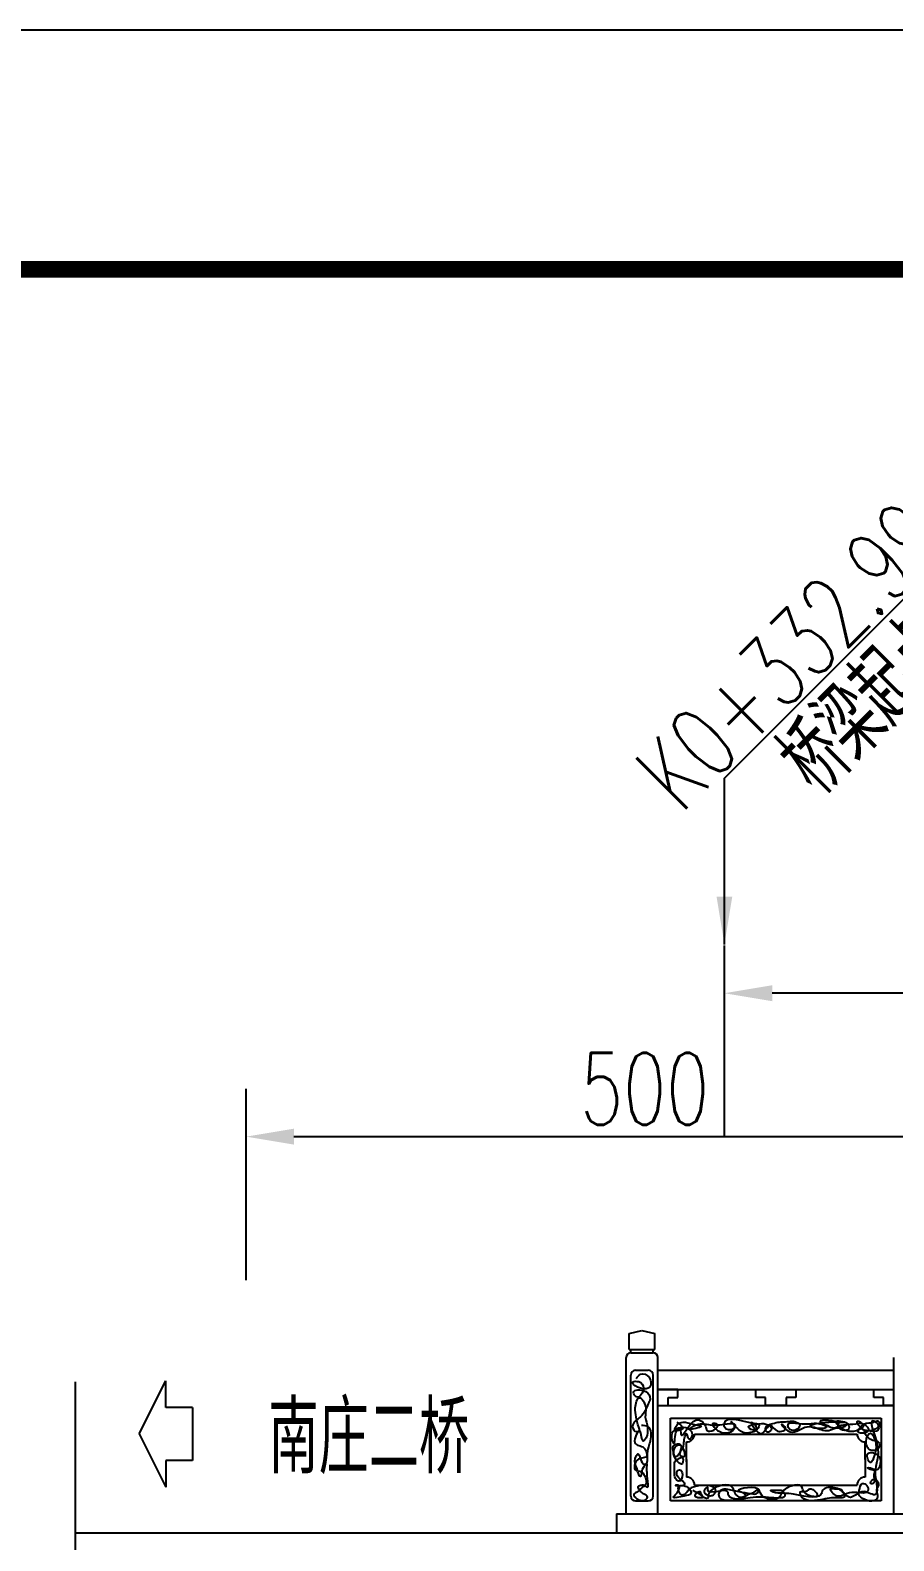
# Model space of a CAD drawing. Header units: millimetres. Extents: x -51 to 12129, y -1309 to -715.
# Drawn here: x -9.5 to 26.7, y -777.8 to -714.7 of the extents above; entities that cross this region are included whole.
import ezdxf
from ezdxf.enums import TextEntityAlignment as Align

# ---------------------------------------------------------------- set-up
doc = ezdxf.new("R2010")
doc.units = ezdxf.units.MM
doc.header["$LTSCALE"] = 0.25
for name, color, linetype in [('10', 1, 'Continuous'), ('DIMENSION', 2, 'Continuous'), ('图框', 7, 'Continuous'), ('文字字符', 7, 'Continuous'), ('标注', 4, 'Continuous'), ('轮廓线', 1, 'Continuous'), ('钢筋', 6, 'Continuous')]:
    doc.layers.add(name, color=color, linetype=linetype)
doc.styles.get("Standard").update_dxf_attribs({"font": 'simplex1.shx', "width": 0.7, "bigfont": 'hztxt.shx'})
doc.dimstyles.get("Standard").update_dxf_attribs({"dimscale": 0, "dimtxt": 3, "dimasz": 2, "dimexe": 1, "dimexo": 1, "dimgap": 0.5, "dimtad": 1, "dimdec": 1, "dimzin": 9, "dimdsep": 46, "dimtxsty": 'Standard', "dimcen": 0.5, "dimclrd": 256, "dimclre": 256, "dimclrt": 256, "dimadec": 1, "dimazin": 2, "dimtfac": 1, "dimtdec": 1, "dimtix": 1, "dimtmove": 2, "dimatfit": 3, "dimfxl": 0, "dimtolj": 1, "dimtzin": 0, "dimlwd": -1, "dimlwe": -1, "dimarcsym": 0})
doc.dimstyles.new('比例1：150', dxfattribs={"dimtxt": 3, "dimasz": 2, "dimexe": 2, "dimexo": 1, "dimgap": 0.5, "dimtad": 1, "dimlfac": 15, "dimzin": 13, "dimdsep": 46, "dimtxsty": 'Standard', "dimcen": -0.09, "dimclrd": 256, "dimclre": 256, "dimclrt": 7, "dimaunit": 1, "dimadec": 0, "dimazin": 2, "dimtfac": 0.0005, "dimtix": 1, "dimtmove": 2, "dimatfit": 3, "dimfxl": 0, "dimtolj": 1, "dimtzin": 13, "dimarcsym": 0})

# ---------------------------------------------------------------- blocks, each defined once
blk = doc.blocks.new('*D1193')
at = {"layer": 'Defpoints', "color": 0}
for p in [(32.901, -760.942), (-0.432, -774.69), (32.901, -774.69)]:
    blk.add_point(p, dxfattribs=at)
at = {"layer": '标注', "lineweight": -2}
for p, q in [((-0.432, -766.942), (-0.432, -758.942)), ((32.901, -766.942), (32.901, -758.942)), ((1.568, -760.942), (30.901, -760.942))]:
    blk.add_line(p, q, dxfattribs=at)
at = {"layer": '标注'}
for points in [[(1.568, -760.609), (1.568, -761.275), (-0.432, -760.942)], [(30.901, -760.609), (30.901, -761.275), (32.901, -760.942)]]:
    blk.add_solid(points, dxfattribs=at)
at = {"layer": '标注', "color": 7, "insert": (16.234, -758.942), "char_height": 3, "attachment_point": 5}
blk.add_mtext('\\A1;500', dxfattribs=at)
blk = doc.blocks.new('*D1198')
at = {"layer": 'Defpoints', "color": 0}
for p in [(19.568, -754.942), (19.568, -772.449), (158.274, -772.449)]:
    blk.add_point(p, dxfattribs=at)
at = {"layer": '标注', "lineweight": -2}
for p, q in [((19.568, -760.942), (19.568, -752.942)), ((158.274, -760.942), (158.274, -752.942)), ((156.274, -754.942), (21.568, -754.942))]:
    blk.add_line(p, q, dxfattribs=at)
at = {"layer": '标注'}
for points in [[(21.568, -754.609), (21.568, -755.275), (19.568, -754.942)], [(156.274, -754.609), (156.274, -755.275), (158.274, -754.942)]]:
    blk.add_solid(points, dxfattribs=at)
at = {"layer": '标注', "color": 7, "insert": (88.921, -752.942), "char_height": 3, "attachment_point": 5}
blk.add_mtext('\\A1;2080.6', dxfattribs=at)
blk = doc.blocks.new('123')
at = {"layer": '图框', "color": 2}
blk.add_lwpolyline([(369.331, -1011.655), (369.331, -714.655), (-50.669, -714.655), (-50.669, -1011.655)], close=True, dxfattribs=at)

msp = doc.modelspace()

# ---------------------------------------------------------------- linework, layer by layer
at = {"const_width": 0.7}
msp.add_lwpolyline([(359.33091, -724.65472), (-20.66909, -724.65472), (-20.66909, -1001.65472), (359.33091, -1001.65472), (359.33091, -724.65472)], dxfattribs=at)
at = {"ltscale": 2}
msp.add_lwpolyline([(-7.56739, -797.86601), (-7.56739, -785.23268), (-6.16739, -784.76601), (-8.96739, -784.29935), (-7.56739, -783.83268), (-7.56739, -771.19935)], dxfattribs=at)
at = {"start_tangent": (-0.0896663, 0.99597186)}
msp.add_spline([(15.87844, -771.06529), (16.06034, -770.88355), (16.42413, -771.01077), (16.38775, -771.4651), (15.73292, -771.21067), (15.98758, -771.1925), (16.18767, -771.4651), (15.89663, -771.82856), (15.7693, -771.64683), (16.27861, -771.61048), (16.46051, -771.91943), (16.38775, -772.11933), (16.06034, -772.66453), (15.73292, -773.06434), (15.89663, -773.28242), (16.00577, -773.24607), (15.98758, -773.10069), (15.87844, -772.66453), (15.84206, -772.28289), (16.00577, -771.86491), (16.27861, -772.26472), (16.26043, -772.6827), (16.35137, -773.10069), (16.35137, -773.15521), (16.2968, -773.53684), (16.16948, -773.68223), (16.04215, -773.26425), (15.82387, -773.73675), (16.20586, -773.95483), (16.31499, -774.17291), (16.31499, -774.31829), (16.11491, -774.39099), (15.87844, -774.5182), (15.80568, -774.77262), (15.82387, -774.86349), (16.11491, -774.97253), (16.16948, -775.02705), (16.22405, -775.11792), (16.2968, -775.31782), (16.2968, -775.46321), (16.24223, -775.55407), (16.15129, -775.60859), (15.9512, -775.79033), (15.78749, -775.89936), (16.22405, -776.15379), (16.35137, -776.02658), (16.18767, -775.88119), (16.02396, -775.73581), (15.96939, -775.57225), (16.09672, -775.51773), (16.24223, -775.5359), (16.35137, -775.60859), (16.35137, -775.24513), (16.33318, -774.9907), (16.33318, -774.69993), (16.33318, -774.64541), (16.16948, -774.7908), (16.09672, -775.0634), (16.06034, -775.15426), (15.91482, -774.84532), (15.84206, -774.40916), (15.9512, -774.20925), (16.22405, -774.64541), (16.33318, -774.57272), (16.35137, -774.5182), (16.35137, -774.30012), (16.40594, -773.91848), (16.4787, -773.66406), (16.38775, -773.08251), (16.09672, -773.02799)], degree=3, dxfattribs=at)
msp.add_spline([(17.58152, -772.88419), (17.81191, -773.17192), (17.49512, -773.20069), (17.59592, -772.99928), (18.3879, -772.99928), (18.60389, -773.05683), (18.1431, -773.15754), (18.2871, -773.04244), (18.97828, -772.99928), (19.68386, -772.95612), (20.01505, -772.99928), (19.94305, -773.15754), (19.58306, -773.11438), (19.56866, -772.94174), (20.70623, -772.91296), (21.02303, -773.02806), (20.87903, -773.21508), (20.57664, -773.09999), (21.00863, -772.95612), (21.39741, -772.99928), (21.54141, -773.15754), (21.35422, -773.3014), (21.28222, -773.17192), (21.59901, -772.94174), (21.8726, -772.88419), (22.1318, -772.8698), (22.63578, -772.91296), (22.72218, -773.01367), (22.53498, -773.21508), (22.26139, -773.14315), (22.23259, -772.99928), (22.69338, -772.94174), (23.09657, -772.95612), (23.62935, -772.97051), (23.84535, -773.0856), (23.61496, -773.15754), (23.16857, -773.05683), (23.93175, -772.88419), (24.49333, -772.88419), (24.69493, -772.92735), (24.78132, -773.15754), (24.50773, -773.21508), (24.34934, -773.11438), (25.06932, -772.95612), (25.41491, -772.97051), (25.5877, -773.24385), (25.18451, -773.3014), (25.40051, -772.97051), (25.8181, -772.88419), (25.99089, -772.82665), (25.99089, -773.21508), (25.42931, -773.25824), (25.6885, -773.60352), (26.01969, -773.71861), (26.06289, -773.89125), (25.7461, -774.07827), (25.5013, -773.70422), (25.6741, -773.34456), (25.87569, -773.66106), (25.8469, -774.2653), (25.6741, -774.56741), (25.5445, -774.23652), (25.99089, -774.2653), (26.09169, -774.61057), (25.90449, -774.8983), (25.5589, -774.7976), (25.8181, -774.85514), (25.8181, -775.15726), (25.8181, -775.43061), (25.6885, -775.45938), (25.7893, -775.28674), (26.01969, -775.47377), (25.93329, -775.70395), (25.97649, -775.93413), (25.94769, -776.09239), (25.27091, -776.02045), (25.19891, -775.91975), (25.21331, -775.74711), (25.34291, -775.45938), (25.5301, -775.53131), (25.5733, -775.77588), (25.12691, -775.83343), (24.70933, -775.87659), (24.42133, -775.97729), (24.27734, -775.97729), (24.01814, -775.67518), (24.23414, -775.67518), (24.37813, -775.67518), (24.55093, -775.83343), (24.57973, -776.02045), (24.36374, -776.04923), (23.58616, -776.13555), (22.75098, -775.91975), (22.73658, -775.80466), (22.99577, -775.77588), (23.13977, -775.67518), (23.39896, -775.81904), (23.44216, -775.87659), (22.26139, -775.87659), (21.8438, -775.8622), (21.815, -775.8622), (21.49821, -775.74711), (21.74301, -775.73272), (22.0022, -775.7615), (22.103, -775.93413), (21.54141, -776.04923), (20.64864, -776.04923), (19.33827, -775.91975), (19.41027, -775.74711), (19.89986, -775.73272), (20.41824, -775.83343), (20.67743, -775.87659), (20.95103, -775.84781), (20.99423, -775.74711), (20.15905, -775.7615), (20.40384, -775.87659), (20.43264, -775.93413), (19.74146, -775.94852), (19.72706, -775.83343), (18.87748, -775.73272), (18.87748, -775.66079), (18.87748, -775.61763), (18.71909, -775.74711), (18.89188, -775.94852), (19.06468, -775.94852), (19.20867, -775.79027), (18.05671, -775.73272), (17.98471, -775.83343), (17.79751, -775.93413), (17.66792, -775.57447), (17.92711, -775.56008), (18.1287, -775.70395), (18.1719, -775.8622), (17.88391, -775.97729), (17.43752, -776.03484), (17.65352, -775.73272), (17.65352, -775.53131), (17.52392, -775.53131), (17.89831, -775.50254), (17.61032, -775.14288), (17.61032, -774.92708), (17.69671, -774.88392), (17.81191, -775.07094), (17.66792, -775.35867), (17.49512, -775.17165), (17.48072, -774.97024), (17.48072, -774.69689), (17.49512, -774.55303), (17.69671, -774.39478), (17.79751, -774.35162), (17.81191, -774.61057), (17.46632, -774.29407), (17.43752, -774.13582), (17.43752, -773.87686), (17.66792, -773.79054), (17.71111, -773.80493), (17.52392, -774.33723), (17.45192, -774.12143), (17.65352, -773.8337), (17.89831, -774.15021), (17.86951, -774.33723), (17.72551, -774.27968), (17.82631, -773.96318), (17.88391, -773.66106), (17.94151, -773.43088), (17.97031, -773.35895), (18.0855, -773.58913), (18.2151, -773.47404), (18.1719, -773.24385), (17.56712, -773.24385), (17.45192, -773.77616), (17.36552, -773.41649), (17.52392, -773.20069), (17.68231, -773.12876), (17.75431, -773.40211), (18.3735, -772.79787), (18.77669, -773.05683), (18.84868, -773.22947), (19.12228, -773.21508), (19.28067, -772.9849), (19.07908, -772.95612), (19.19427, -773.15754), (19.55426, -773.33017), (19.91425, -773.24385), (19.98625, -773.01367), (19.85666, -772.8698), (20.17345, -773.20069), (20.54784, -773.33017), (20.92223, -773.12876), (20.69183, -772.89858), (20.83583, -773.15754), (21.12382, -773.35895), (21.49821, -773.01367), (21.7862, -773.25824), (22.1318, -773.12876), (21.9734, -772.9849), (22.21819, -773.24385), (22.93817, -773.09999), (23.34136, -773.09999), (23.93175, -773.22947), (24.34934, -772.95612), (23.57176, -772.85542), (23.88855, -773.02806), (24.14774, -773.12876), (24.69493, -772.94174), (24.23414, -772.88419), (24.37813, -773.05683), (25.21331, -773.18631), (25.40051, -773.01367), (25.12691, -772.85542), (25.44371, -773.22947), (25.5877, -773.24385), (26.01969, -773.01367), (25.8181, -772.84103), (25.96209, -773.81932), (25.87569, -774.98462), (25.93329, -775.45938), (25.89009, -775.91975), (25.41491, -775.79027), (25.05492, -775.93413), (24.83892, -776.03484), (24.40693, -775.71834), (24.17654, -775.63202), (23.68695, -775.73272), (23.60056, -775.91975), (23.18297, -775.97729), (22.85178, -775.71834), (22.82298, -775.61763), (22.1174, -775.68956), (21.9446, -775.89097), (21.9014, -775.97729), (21.08062, -775.8622), (20.99423, -775.68956), (20.80703, -775.81904), (20.56224, -775.91975), (20.27425, -776.03484), (20.00065, -775.83343), (19.92865, -775.6464), (18.99268, -775.7615), (18.92068, -775.87659), (18.87748, -776.06361), (18.60389, -775.90536), (18.57509, -775.80466), (18.3303, -775.94852), (18.64709, -776.03484), (18.2439, -775.74711)], degree=3)
at = {"layer": '10', "linetype": 'Continuous'}
for p, q in [((15.58772, -769.18268), (16.12105, -769.04935)), ((16.12105, -769.04935), (16.65438, -769.18268)), ((15.58772, -769.84935), (15.58772, -769.18268)), ((16.65438, -769.84935), (16.65438, -769.18268)), ((15.45438, -776.71601), (15.45438, -770.18268)), ((15.58772, -769.84935), (15.65438, -769.84935)), ((15.65438, -769.98268), (15.65438, -769.84935)), ((15.65438, -769.84935), (16.58772, -769.84935)), ((15.65438, -769.98268), (16.58772, -769.98268)), ((16.58772, -769.98268), (16.58772, -769.84935)), ((16.58772, -769.84935), (16.65438, -769.84935)), ((16.78772, -776.71601), (16.78772, -770.18268)), ((26.65438, -776.71601), (26.65438, -770.18268)), ((16.78772, -770.71601), (26.65438, -770.71601)), ((16.78772, -771.51601), (26.65438, -771.51601)), ((16.78772, -772.18268), (26.65438, -772.18268)), ((15.05438, -776.71601), (162.78772, -776.71601)), ((15.05438, -776.71601), (15.05438, -777.51601)), ((15.05438, -777.51601), (162.78772, -777.51601))]:
    msp.add_line(p, q, dxfattribs=at)
for centre, start, end in [((15.65438, -770.18268), 90, 180), ((16.58772, -770.18268), 0, 90)]:
    msp.add_arc(centre, 0.2, start, end, dxfattribs=at)
at = {"layer": 'DIMENSION', "color": 6}
for p, q in [((15.65438, -775.98268), (15.65438, -770.91601)), ((15.85438, -770.71601), (16.38772, -770.71601)), ((16.58772, -775.98268), (16.58772, -770.91601)), ((17.62105, -771.51601), (16.78772, -771.51601)), ((17.62105, -771.84935), (17.62105, -771.51601)), ((20.88772, -771.84935), (20.88772, -771.51601)), ((20.88772, -771.51601), (22.55438, -771.51601)), ((22.55438, -771.51601), (22.55438, -771.84935)), ((25.82105, -771.84935), (25.82105, -771.51601)), ((16.78772, -772.18268), (17.22105, -772.18268)), ((17.22105, -771.84935), (17.62105, -771.84935)), ((17.22105, -772.18268), (17.22105, -771.84935)), ((21.28772, -771.84935), (20.88772, -771.84935)), ((21.28772, -772.18268), (21.28772, -771.84935)), ((22.15438, -772.18268), (21.28772, -772.18268)), ((22.55438, -771.84935), (22.15438, -771.84935)), ((22.15438, -771.84935), (22.15438, -772.18268)), ((26.22105, -771.84935), (25.82105, -771.84935)), ((26.22105, -772.18268), (26.22105, -771.84935)), ((26.65438, -772.18268), (26.22105, -772.18268)), ((17.32105, -776.18268), (17.32105, -772.71601)), ((17.32105, -772.71601), (26.12105, -772.71601)), ((26.12105, -772.71601), (26.12105, -776.18268)), ((18.32105, -773.38268), (25.12105, -773.38268)), ((20.78772, -773.38268), (22.65438, -773.38268)), ((17.98772, -774.04935), (17.98772, -773.71601)), ((17.98772, -774.44935), (17.98772, -774.04935)), ((17.98772, -774.44935), (17.98772, -774.04935)), ((25.45438, -774.04935), (25.45438, -773.71601)), ((25.45438, -774.44935), (25.45438, -774.04935)), ((17.98772, -774.55187), (17.98772, -774.15187)), ((17.98772, -774.55187), (17.98772, -774.15187)), ((17.98772, -774.44935), (17.98772, -774.84935)), ((17.98772, -774.44935), (17.98772, -774.84935)), ((17.98772, -774.55187), (17.98772, -774.95187)), ((25.45438, -774.44935), (25.45438, -774.84935)), ((17.98772, -774.84935), (17.98772, -775.18268)), ((25.45438, -774.84935), (25.45438, -775.18268)), ((18.32105, -775.51601), (25.12105, -775.51601)), ((20.78772, -775.51601), (22.65438, -775.51601)), ((15.85438, -776.18268), (16.38772, -776.18268)), ((26.12105, -776.18268), (17.32105, -776.18268))]:
    msp.add_line(p, q, dxfattribs=at)
at = {"layer": 'DIMENSION', "color": 7}
msp.add_line((25.82105, -771.51601), (26.65438, -771.51601), dxfattribs=at)
at = {"layer": 'DIMENSION', "color": 6}
for centre, radius, start, end in [((15.85438, -770.91601), 0.2, 90, 180), ((16.38772, -770.91601), 0.2, 0, 90), ((17.98772, -773.38268), 0.33333, 270, 0), ((25.45438, -773.38268), 0.33333, 180, 270), ((17.98772, -775.51601), 0.33333, 0, 90), ((25.45438, -775.51601), 0.33333, 90, 180), ((15.85438, -775.98268), 0.2, 180, 270), ((16.38772, -775.98268), 0.2, 270, 0)]:
    msp.add_arc(centre, radius, start, end, dxfattribs=at)
at = {"layer": '轮廓线'}
msp.add_line((-7.56739, -777.51601), (185.40949, -777.51601), dxfattribs=at)
at = {"layer": '钢筋'}
for p, q in [((-4.90362, -773.37747), (-3.79252, -771.15527)), ((-3.79252, -772.26637), (-3.79252, -771.15527)), ((-2.68142, -772.26637), (-3.79252, -772.26637)), ((-2.68142, -772.26637), (-2.68142, -774.48857)), ((-4.90362, -773.37747), (-3.79252, -775.59967)), ((-3.79252, -774.48857), (-3.79252, -775.59967)), ((-2.68142, -774.48857), (-3.79252, -774.48857))]:
    msp.add_line(p, q, dxfattribs=at)

# ---------------------------------------------------------------- block references
at = {"layer": '标注'}
msp.add_blockref('123', (0, 0), dxfattribs=at)

# ---------------------------------------------------------------- texts
at = {"width": 0.7}
for s, p in [('K0+332.997', (24.02819, -741.19997)), ('桥梁起点', (26.63894, -743.89263))]:
    msp.add_text(s, height=3, rotation=45, dxfattribs=at).set_placement(p, align=Align.CENTER)
at = {"layer": '文字字符', "width": 0.7}
msp.add_text('南庄二桥', height=3, dxfattribs=at).set_placement((4.69627, -773.37747), align=Align.MIDDLE)

# ---------------------------------------------------------------- dimensions: what is measured, and where the dimension line sits
at = {"layer": '标注'}
for base, p1, p2, picture, middle in [((19.56772, -754.94188), (158.27438, -772.44892), (19.56772, -772.44892), '*D1198', (88.92105, -752.94188)), ((32.90105, -760.94188), (-0.43228, -774.68988), (32.90105, -774.68988), '*D1193', (16.23438, -758.94188))]:
    dim = msp.add_linear_dim(base=base, p1=p1, p2=p2, dimstyle='比例1：150', dxfattribs=at)
    dim.commit()
    dim.dimension.update_dxf_attribs({"geometry": picture, "text_midpoint": middle})

# ---------------------------------------------------------------- leaders
msp.add_leader([(19.57047, -752.90086), (19.57047, -745.93893), (29.26156, -736.24784)], dimstyle='Standard', override={"dimscale": 1, "dimtad": 0}, dxfattribs=at)

doc.saveas('drawing.dxf')
